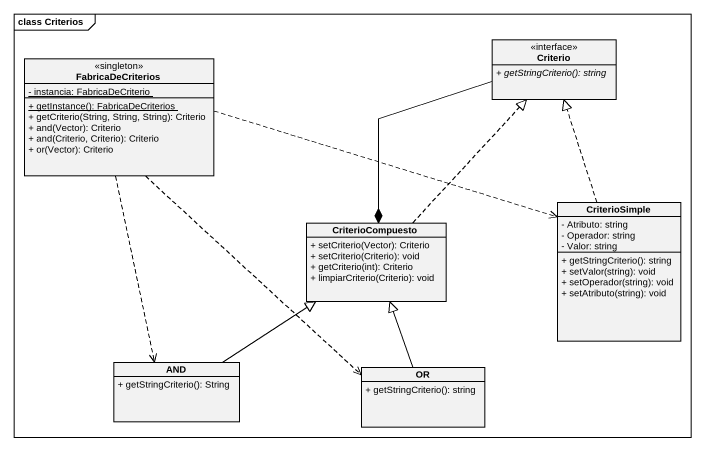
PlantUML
@startuml
mainframe class Criterios
hide circle
hide empty members
skinparam classAttributeIconSize 0
class FabricaDeCriterios <<singleton>> {
  {static} - instancia: FabricaDeCriterio
  {static} + getInstance(): FabricaDeCriterios
  + getCriterio(String, String, String): Criterio
  + and(Vector): Criterio
  + and(Criterio, Criterio): Criterio
  + or(Vector): Criterio
}
class Criterio <<interface>> {
  {abstract} + getStringCriterio(): string
}
class CriterioCompuesto {
  + setCriterio(Vector): Criterio
  + setCriterio(Criterio): void
  + getCriterio(int): Criterio
  + limpiarCriterio(Criterio): void
}
class CriterioSimple {
  - Atributo: string
  - Operador: string
  - Valor: string
  + getStringCriterio(): string
  + setValor(string): void
  + setOperador(string): void
  + setAtributo(string): void
}
class AND {
  + getStringCriterio(): String
}
class OR {
  + getStringCriterio(): string
}
FabricaDeCriterios .right.> CriterioSimple
FabricaDeCriterios ..> AND
FabricaDeCriterios ..> OR
Criterio --* CriterioCompuesto
CriterioCompuesto .up.|> Criterio
CriterioSimple .up.|> Criterio
AND -up-|> CriterioCompuesto
OR -up-|> CriterioCompuesto
@enduml
